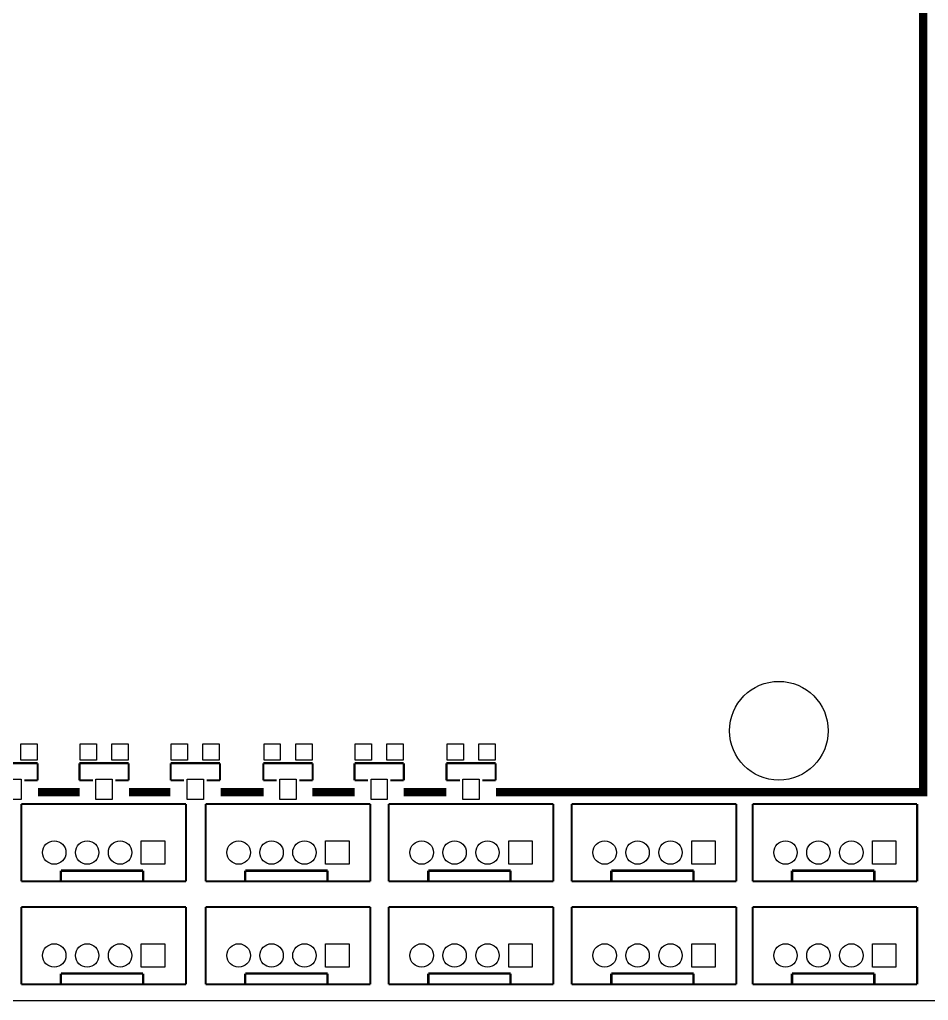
# Model space of a CAD drawing. Extents: x -3 to 180, y 0 to 111.
# Drawn here: x 79.6 to 134.8, y 0 to 59.6 of the extents above; entities that cross this region are included whole.
import ezdxf

# ---------------------------------------------------------------- set-up
doc = ezdxf.new("R2010")
doc.units = 0
doc.header["$MEASUREMENT"] = 0
for name, color, linetype in [('BG_OUTLINE', 254, 'CONTINUOUS'), ('PG_SILKSCREEN_TOP', 85, 'CONTINUOUS'), ('PIN_TOP', 92, 'CONTINUOUS')]:
    doc.layers.add(name, color=color, linetype=linetype)

msp = doc.modelspace()

# ---------------------------------------------------------------- linework, layer by layer
at = {"layer": 'BG_OUTLINE'}
msp.add_lwpolyline([(-2.999994, 103.031341), (-2.999994, 3.991813, 0.414214), (0.991819, 0), (176.017809, 0, 0.378859), (179.786788, 3.768979), (179.786788, 102.98717, 0.42493), (175.712984, 107.061), (166.5478, 107.060975), (166.5478, 97.5868), (152.3746, 97.5868), (152.3746, 107.060949), (46.3042, 107.06067), (46.3042, 105.8672), (42.0624, 105.8672), (42.0624, 107.06067), (30.607, 107.060644), (30.607, 105.8672), (26.3652, 105.8672), (26.3652, 107.060644), (1.029665, 107.060619, 0.418755)], format="xyb", close=True, dxfattribs=at)
at = {"layer": 'PG_SILKSCREEN_TOP'}
for points in [[(108.51896, 12.66444, 0.508, 0.508, 0), (134.47776, 12.66444, 0.508, 0.508, 0), (134.47776, 81.88198, 0.508, 0.508, 0)], [(80.669511, 14.41704, 0.127, 0.127, 0), (77.672311, 14.41704, 0.127, 0.127, 0)], [(80.669511, 13.37564, 0.127, 0.127, 0), (80.669511, 14.41704, 0.127, 0.127, 0)], [(83.209511, 14.41704, 0.127, 0.127, 0), (83.209511, 13.37564, 0.127, 0.127, 0)], [(86.206711, 14.41704, 0.127, 0.127, 0), (83.209511, 14.41704, 0.127, 0.127, 0)], [(86.206711, 13.37564, 0.127, 0.127, 0), (86.206711, 14.41704, 0.127, 0.127, 0)], [(88.74666, 14.417091, 0.127, 0.127, 0), (88.74666, 13.375691, 0.127, 0.127, 0)], [(91.74386, 14.417091, 0.127, 0.127, 0), (88.74666, 14.417091, 0.127, 0.127, 0)], [(91.74386, 13.375691, 0.127, 0.127, 0), (91.74386, 14.417091, 0.127, 0.127, 0)], [(94.38546, 14.41704, 0.127, 0.127, 0), (94.38546, 13.37564, 0.127, 0.127, 0)], [(97.38266, 14.41704, 0.127, 0.127, 0), (94.38546, 14.41704, 0.127, 0.127, 0)], [(97.38266, 13.37564, 0.127, 0.127, 0), (97.38266, 14.41704, 0.127, 0.127, 0)], [(99.92266, 14.417091, 0.127, 0.127, 0), (99.92266, 13.375691, 0.127, 0.127, 0)], [(102.91986, 14.417091, 0.127, 0.127, 0), (99.92266, 14.417091, 0.127, 0.127, 0)], [(102.91986, 13.375691, 0.127, 0.127, 0), (102.91986, 14.417091, 0.127, 0.127, 0)], [(105.510609, 14.41704, 0.127, 0.127, 0), (105.510609, 13.37564, 0.127, 0.127, 0)], [(108.507809, 14.41704, 0.127, 0.127, 0), (105.510609, 14.41704, 0.127, 0.127, 0)], [(108.507809, 13.37564, 0.127, 0.127, 0), (108.507809, 14.41704, 0.127, 0.127, 0)], [(79.856711, 13.37564, 0.127, 0.127, 0), (80.669511, 13.37564, 0.127, 0.127, 0)], [(83.209511, 13.37564, 0.127, 0.127, 0), (84.022311, 13.37564, 0.127, 0.127, 0)], [(85.393911, 13.37564, 0.127, 0.127, 0), (86.206711, 13.37564, 0.127, 0.127, 0)], [(88.74666, 13.375691, 0.127, 0.127, 0), (89.55946, 13.375691, 0.127, 0.127, 0)], [(90.93106, 13.375691, 0.127, 0.127, 0), (91.74386, 13.375691, 0.127, 0.127, 0)], [(94.38546, 13.37564, 0.127, 0.127, 0), (95.19826, 13.37564, 0.127, 0.127, 0)], [(96.56986, 13.37564, 0.127, 0.127, 0), (97.38266, 13.37564, 0.127, 0.127, 0)], [(99.92266, 13.375691, 0.127, 0.127, 0), (100.73546, 13.375691, 0.127, 0.127, 0)], [(102.10706, 13.375691, 0.127, 0.127, 0), (102.91986, 13.375691, 0.127, 0.127, 0)], [(105.510609, 13.37564, 0.127, 0.127, 0), (106.323409, 13.37564, 0.127, 0.127, 0)], [(107.695009, 13.37564, 0.127, 0.127, 0), (108.507809, 13.37564, 0.127, 0.127, 0)], [(80.68056, 12.66444, 0.508, 0.508, 0), (83.22056, 12.66444, 0.508, 0.508, 0)], [(86.21776, 12.66444, 0.508, 0.508, 0), (88.73236, 12.66444, 0.508, 0.508, 0)], [(91.78036, 12.66444, 0.508, 0.508, 0), (94.39656, 12.66444, 0.508, 0.508, 0)], [(97.36836, 12.66444, 0.508, 0.508, 0), (99.93376, 12.66444, 0.508, 0.508, 0)], [(102.90556, 12.66444, 0.508, 0.508, 0), (105.49636, 12.66444, 0.508, 0.508, 0)], [(79.678835, 11.936527, 0.127, 0.127, 0), (89.67884, 11.936527, 0.127, 0.127, 0)], [(79.678835, 7.236409, 0.127, 0.127, 0), (79.678835, 11.936527, 0.127, 0.127, 0)], [(89.67884, 11.936527, 0.127, 0.127, 0), (89.67884, 7.236409, 0.127, 0.127, 0)], [(90.882191, 11.936527, 0.127, 0.127, 0), (100.882196, 11.936527, 0.127, 0.127, 0)], [(90.882191, 7.236409, 0.127, 0.127, 0), (90.882191, 11.936527, 0.127, 0.127, 0)], [(100.882196, 11.936527, 0.127, 0.127, 0), (100.882196, 7.236409, 0.127, 0.127, 0)], [(102.004851, 11.936527, 0.127, 0.127, 0), (112.004856, 11.936527, 0.127, 0.127, 0)], [(102.004851, 7.236409, 0.127, 0.127, 0), (102.004851, 11.936527, 0.127, 0.127, 0)], [(112.004856, 11.936527, 0.127, 0.127, 0), (112.004856, 7.236409, 0.127, 0.127, 0)], [(113.125555, 11.936527, 0.127, 0.127, 0), (123.12556, 11.936527, 0.127, 0.127, 0)], [(113.125555, 7.236409, 0.127, 0.127, 0), (113.125555, 11.936527, 0.127, 0.127, 0)], [(123.12556, 11.936527, 0.127, 0.127, 0), (123.12556, 7.236409, 0.127, 0.127, 0)], [(124.112071, 11.936527, 0.127, 0.127, 0), (134.112076, 11.936527, 0.127, 0.127, 0)], [(124.112071, 7.236409, 0.127, 0.127, 0), (124.112071, 11.936527, 0.127, 0.127, 0)], [(134.112076, 11.936527, 0.127, 0.127, 0), (134.112076, 7.236409, 0.127, 0.127, 0)], [(82.078932, 7.886421, 0.1524, 0.1524, 0), (82.078932, 7.286523, 0.1524, 0.1524, 0)], [(87.078947, 7.886421, 0.1524, 0.1524, 0), (82.078932, 7.886421, 0.1524, 0.1524, 0)], [(87.078947, 7.286523, 0.1524, 0.1524, 0), (87.078947, 7.886421, 0.1524, 0.1524, 0)], [(93.282287, 7.886421, 0.1524, 0.1524, 0), (93.282287, 7.286523, 0.1524, 0.1524, 0)], [(98.282303, 7.886421, 0.1524, 0.1524, 0), (93.282287, 7.886421, 0.1524, 0.1524, 0)], [(98.282303, 7.286523, 0.1524, 0.1524, 0), (98.282303, 7.886421, 0.1524, 0.1524, 0)], [(104.404947, 7.886421, 0.1524, 0.1524, 0), (104.404947, 7.286523, 0.1524, 0.1524, 0)], [(109.404963, 7.886421, 0.1524, 0.1524, 0), (104.404947, 7.886421, 0.1524, 0.1524, 0)], [(109.404963, 7.286523, 0.1524, 0.1524, 0), (109.404963, 7.886421, 0.1524, 0.1524, 0)], [(115.525652, 7.886421, 0.1524, 0.1524, 0), (115.525652, 7.286523, 0.1524, 0.1524, 0)], [(120.525667, 7.886421, 0.1524, 0.1524, 0), (115.525652, 7.886421, 0.1524, 0.1524, 0)], [(120.525667, 7.286523, 0.1524, 0.1524, 0), (120.525667, 7.886421, 0.1524, 0.1524, 0)], [(126.512168, 7.886421, 0.1524, 0.1524, 0), (126.512168, 7.286523, 0.1524, 0.1524, 0)], [(131.512183, 7.886421, 0.1524, 0.1524, 0), (126.512168, 7.886421, 0.1524, 0.1524, 0)], [(131.512183, 7.286523, 0.1524, 0.1524, 0), (131.512183, 7.886421, 0.1524, 0.1524, 0)], [(89.67884, 7.236409, 0.127, 0.127, 0), (79.678835, 7.236409, 0.127, 0.127, 0)], [(100.882196, 7.236409, 0.127, 0.127, 0), (90.882191, 7.236409, 0.127, 0.127, 0)], [(112.004856, 7.236409, 0.127, 0.127, 0), (102.004851, 7.236409, 0.127, 0.127, 0)], [(123.12556, 7.236409, 0.127, 0.127, 0), (113.125555, 7.236409, 0.127, 0.127, 0)], [(134.112076, 7.236409, 0.127, 0.127, 0), (124.112071, 7.236409, 0.127, 0.127, 0)], [(79.678835, 5.680507, 0.127, 0.127, 0), (89.67884, 5.680507, 0.127, 0.127, 0)], [(79.678835, 0.980389, 0.127, 0.127, 0), (79.678835, 5.680507, 0.127, 0.127, 0)], [(89.67884, 5.680507, 0.127, 0.127, 0), (89.67884, 0.980389, 0.127, 0.127, 0)], [(90.882191, 5.680507, 0.127, 0.127, 0), (100.882196, 5.680507, 0.127, 0.127, 0)], [(90.882191, 0.980389, 0.127, 0.127, 0), (90.882191, 5.680507, 0.127, 0.127, 0)], [(100.882196, 5.680507, 0.127, 0.127, 0), (100.882196, 0.980389, 0.127, 0.127, 0)], [(102.004851, 5.680507, 0.127, 0.127, 0), (112.004856, 5.680507, 0.127, 0.127, 0)], [(102.004851, 0.980389, 0.127, 0.127, 0), (102.004851, 5.680507, 0.127, 0.127, 0)], [(112.004856, 5.680507, 0.127, 0.127, 0), (112.004856, 0.980389, 0.127, 0.127, 0)], [(113.125555, 5.680507, 0.127, 0.127, 0), (123.12556, 5.680507, 0.127, 0.127, 0)], [(113.125555, 0.980389, 0.127, 0.127, 0), (113.125555, 5.680507, 0.127, 0.127, 0)], [(123.12556, 5.680507, 0.127, 0.127, 0), (123.12556, 0.980389, 0.127, 0.127, 0)], [(124.112071, 5.680507, 0.127, 0.127, 0), (134.112076, 5.680507, 0.127, 0.127, 0)], [(124.112071, 0.980389, 0.127, 0.127, 0), (124.112071, 5.680507, 0.127, 0.127, 0)], [(134.112076, 5.680507, 0.127, 0.127, 0), (134.112076, 0.980389, 0.127, 0.127, 0)], [(82.078932, 1.630401, 0.1524, 0.1524, 0), (82.078932, 1.030503, 0.1524, 0.1524, 0)], [(87.078947, 1.630401, 0.1524, 0.1524, 0), (82.078932, 1.630401, 0.1524, 0.1524, 0)], [(87.078947, 1.030503, 0.1524, 0.1524, 0), (87.078947, 1.630401, 0.1524, 0.1524, 0)], [(93.282287, 1.630401, 0.1524, 0.1524, 0), (93.282287, 1.030503, 0.1524, 0.1524, 0)], [(98.282303, 1.630401, 0.1524, 0.1524, 0), (93.282287, 1.630401, 0.1524, 0.1524, 0)], [(98.282303, 1.030503, 0.1524, 0.1524, 0), (98.282303, 1.630401, 0.1524, 0.1524, 0)], [(104.404947, 1.630401, 0.1524, 0.1524, 0), (104.404947, 1.030503, 0.1524, 0.1524, 0)], [(109.404963, 1.630401, 0.1524, 0.1524, 0), (104.404947, 1.630401, 0.1524, 0.1524, 0)], [(109.404963, 1.030503, 0.1524, 0.1524, 0), (109.404963, 1.630401, 0.1524, 0.1524, 0)], [(115.525652, 1.630401, 0.1524, 0.1524, 0), (115.525652, 1.030503, 0.1524, 0.1524, 0)], [(120.525667, 1.630401, 0.1524, 0.1524, 0), (115.525652, 1.630401, 0.1524, 0.1524, 0)], [(120.525667, 1.030503, 0.1524, 0.1524, 0), (120.525667, 1.630401, 0.1524, 0.1524, 0)], [(126.512168, 1.630401, 0.1524, 0.1524, 0), (126.512168, 1.030503, 0.1524, 0.1524, 0)], [(131.512183, 1.630401, 0.1524, 0.1524, 0), (126.512168, 1.630401, 0.1524, 0.1524, 0)], [(131.512183, 1.030503, 0.1524, 0.1524, 0), (131.512183, 1.630401, 0.1524, 0.1524, 0)], [(89.67884, 0.980389, 0.127, 0.127, 0), (79.678835, 0.980389, 0.127, 0.127, 0)], [(100.882196, 0.980389, 0.127, 0.127, 0), (90.882191, 0.980389, 0.127, 0.127, 0)], [(112.004856, 0.980389, 0.127, 0.127, 0), (102.004851, 0.980389, 0.127, 0.127, 0)], [(123.12556, 0.980389, 0.127, 0.127, 0), (113.125555, 0.980389, 0.127, 0.127, 0)], [(134.112076, 0.980389, 0.127, 0.127, 0), (124.112071, 0.980389, 0.127, 0.127, 0)]]:
    msp.add_lwpolyline(points, format="xyseb", dxfattribs=at)
at = {"layer": 'PIN_TOP'}
for points in [[(80.631411, 15.586227), (80.631411, 14.595627), (79.640811, 14.595627), (79.640811, 15.586227)], [(84.238211, 15.586227), (84.238211, 14.595627), (83.247611, 14.595627), (83.247611, 15.586227)], [(86.168611, 15.586227), (86.168611, 14.595627), (85.178011, 14.595627), (85.178011, 15.586227)], [(89.77536, 15.586278), (89.77536, 14.595678), (88.78476, 14.595678), (88.78476, 15.586278)], [(91.70576, 15.586278), (91.70576, 14.595678), (90.71516, 14.595678), (90.71516, 15.586278)], [(95.41416, 15.586227), (95.41416, 14.595627), (94.42356, 14.595627), (94.42356, 15.586227)], [(97.34456, 15.586227), (97.34456, 14.595627), (96.35396, 14.595627), (96.35396, 15.586227)], [(100.95136, 15.586278), (100.95136, 14.595678), (99.96076, 14.595678), (99.96076, 15.586278)], [(102.88176, 15.586278), (102.88176, 14.595678), (101.89116, 14.595678), (101.89116, 15.586278)], [(106.539309, 15.586227), (106.539309, 14.595627), (105.548709, 14.595627), (105.548709, 15.586227)], [(108.469709, 15.586227), (108.469709, 14.595627), (107.479109, 14.595627), (107.479109, 15.586227)], [(79.666211, 13.438353), (79.666211, 12.219153), (78.675611, 12.219153), (78.675611, 13.438353)], [(85.203411, 13.438353), (85.203411, 12.219153), (84.212811, 12.219153), (84.212811, 13.438353)], [(90.74056, 13.438403), (90.74056, 12.219203), (89.74996, 12.219203), (89.74996, 13.438403)], [(96.37936, 13.438353), (96.37936, 12.219153), (95.38876, 12.219153), (95.38876, 13.438353)], [(101.91656, 13.438403), (101.91656, 12.219203), (100.92596, 12.219203), (100.92596, 13.438403)], [(107.504509, 13.438353), (107.504509, 12.219153), (106.513909, 12.219153), (106.513909, 13.438353)], [(88.390844, 9.69852), (88.390844, 8.27452), (86.966844, 8.27452), (86.966844, 9.69852)], [(99.5942, 9.69852), (99.5942, 8.27452), (98.1702, 8.27452), (98.1702, 9.69852)], [(110.71686, 9.69852), (110.71686, 8.27452), (109.29286, 8.27452), (109.29286, 9.69852)], [(121.837564, 9.69852), (121.837564, 8.27452), (120.413564, 8.27452), (120.413564, 9.69852)], [(132.82408, 9.69852), (132.82408, 8.27452), (131.40008, 8.27452), (131.40008, 9.69852)], [(88.390844, 3.4425), (88.390844, 2.0185), (86.966844, 2.0185), (86.966844, 3.4425)], [(99.5942, 3.4425), (99.5942, 2.0185), (98.1702, 2.0185), (98.1702, 3.4425)], [(110.71686, 3.4425), (110.71686, 2.0185), (109.29286, 2.0185), (109.29286, 3.4425)], [(121.837564, 3.4425), (121.837564, 2.0185), (120.413564, 2.0185), (120.413564, 3.4425)], [(132.82408, 3.4425), (132.82408, 2.0185), (131.40008, 2.0185), (131.40008, 3.4425)]]:
    msp.add_lwpolyline(points, close=True, dxfattribs=at)
for centre, radius in [((125.708867, 16.390036), 2.999994), ((81.678856, 8.98652), 0.712), ((83.678852, 8.98652), 0.712), ((85.678848, 8.98652), 0.712), ((92.882212, 8.98652), 0.712), ((94.882208, 8.98652), 0.712), ((96.882204, 8.98652), 0.712), ((104.004872, 8.98652), 0.712), ((106.004868, 8.98652), 0.712), ((108.004864, 8.98652), 0.712), ((115.125576, 8.98652), 0.712), ((117.125572, 8.98652), 0.712), ((119.125568, 8.98652), 0.712), ((126.112092, 8.98652), 0.712), ((128.112088, 8.98652), 0.712), ((130.112084, 8.98652), 0.712), ((81.678856, 2.7305), 0.712), ((83.678852, 2.7305), 0.712), ((85.678848, 2.7305), 0.712), ((92.882212, 2.7305), 0.712), ((94.882208, 2.7305), 0.712), ((96.882204, 2.7305), 0.712), ((104.004872, 2.7305), 0.712), ((106.004868, 2.7305), 0.712), ((108.004864, 2.7305), 0.712), ((115.125576, 2.7305), 0.712), ((117.125572, 2.7305), 0.712), ((119.125568, 2.7305), 0.712), ((126.112092, 2.7305), 0.712), ((128.112088, 2.7305), 0.712), ((130.112084, 2.7305), 0.712)]:
    msp.add_circle(centre, radius, dxfattribs=at)

doc.saveas('drawing.dxf')
